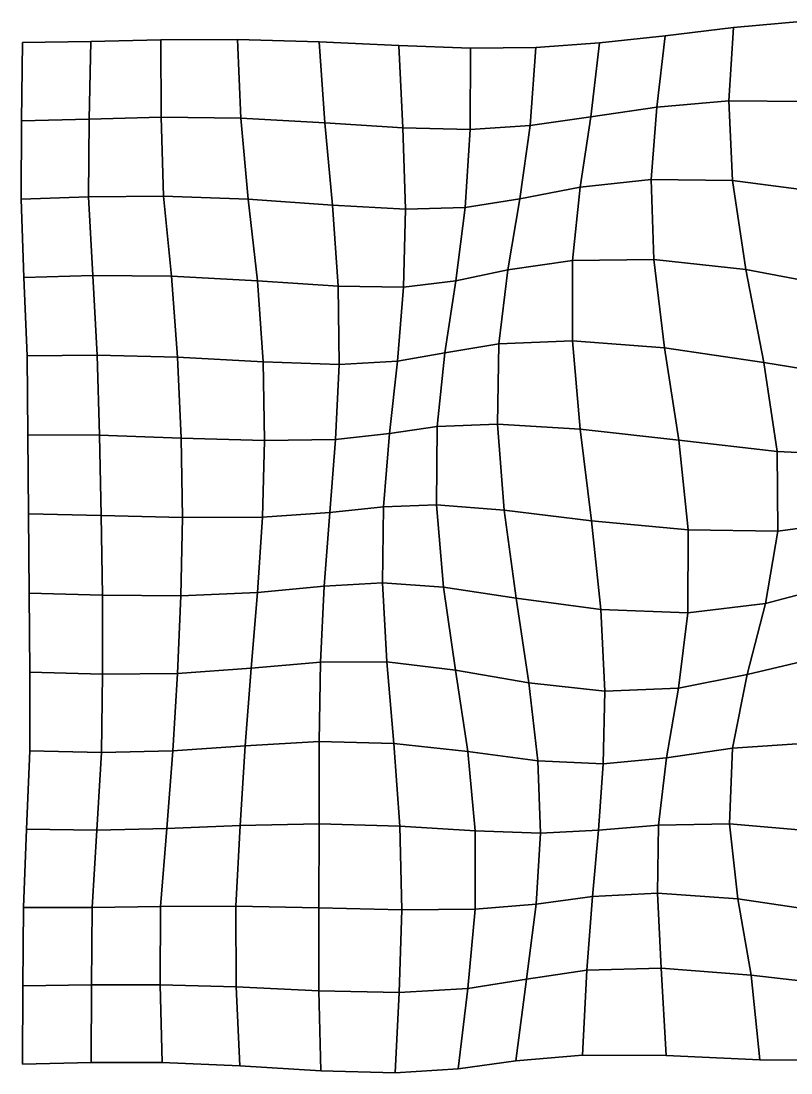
# Model space of a CAD drawing. Extents: x -161 to 224, y -128 to 124.
# Drawn here: x -160.7 to 23.8, y -128 to 123.9 of the extents above; entities that cross this region are included whole.
import ezdxf

# ---------------------------------------------------------------- set-up
doc = ezdxf.new("R2010")
doc.units = 0

msp = doc.modelspace()

# ---------------------------------------------------------------- linework, layer by layer
for points in [[(8.918265, 104.832207, -0.223197), (27.358091, 104.616417, 0.092985), (26.916843, 123.928009, -0.243772), (10.049014, 122.361443, -0.772292)], [(8.918265, 104.832207, -0.223197), (10.049014, 122.361443, -0.772292), (26.916843, 123.928009, -0.243772), (27.358091, 104.616417, 0.092985)], [(-8.388241, 103.335129, -0.9071), (8.918265, 104.832207, -0.223197), (10.049014, 122.361443, -0.772292), (-6.360552, 120.407127, -1.500358)], [(-8.388241, 103.335129, -0.9071), (-6.360552, 120.407127, -1.500358), (10.049014, 122.361443, -0.772292), (8.918265, 104.832207, -0.223197)], [(-160.504776, 100.019051, -1.279493), (-144.315826, 100.440514, -1.2975), (-143.969986, 119.020905, -1.268841), (-160.338882, 118.788551, -1.285031)], [(-160.504776, 100.019051, -1.279493), (-160.338882, 118.788551, -1.285031), (-143.969986, 119.020905, -1.268841), (-144.315826, 100.440514, -1.2975)], [(-144.315826, 100.440514, -1.2975), (-127.122536, 100.886681, -1.381495), (-127.140488, 119.454018, -1.29635), (-143.969986, 119.020905, -1.268841)], [(-144.315826, 100.440514, -1.2975), (-143.969986, 119.020905, -1.268841), (-127.140488, 119.454018, -1.29635), (-127.122536, 100.886681, -1.381495)], [(-127.122536, 100.886681, -1.381495), (-107.970581, 100.638237, -1.418635), (-108.788086, 119.528366, -1.307027), (-127.140488, 119.454018, -1.29635)], [(-127.122536, 100.886681, -1.381495), (-127.140488, 119.454018, -1.29635), (-108.788086, 119.528366, -1.307027), (-107.970581, 100.638237, -1.418635)], [(-107.970581, 100.638237, -1.418635), (-87.871414, 99.571075, -1.422274), (-89.261131, 118.968048, -1.332914), (-108.788086, 119.528366, -1.307027)], [(-107.970581, 100.638237, -1.418635), (-108.788086, 119.528366, -1.307027), (-89.261131, 118.968048, -1.332914), (-87.871414, 99.571075, -1.422274)], [(-87.871414, 99.571075, -1.422274), (-69.161316, 98.357964, -1.51674), (-70.139824, 118.066559, -1.492691), (-89.261131, 118.968048, -1.332914)], [(-87.871414, 99.571075, -1.422274), (-89.261131, 118.968048, -1.332914), (-70.139824, 118.066559, -1.492691), (-69.161316, 98.357964, -1.51674)], [(-38.711979, 98.923088, -1.812305), (-24.199135, 101.004395, -1.544754), (-22.111183, 118.669235, -2.009321), (-37.352501, 117.605591, -2.075926)], [(-38.711979, 98.923088, -1.812305), (-37.352501, 117.605591, -2.075926), (-22.111183, 118.669235, -2.009321), (-24.199135, 101.004395, -1.544754)], [(-24.199135, 101.004395, -1.544754), (-8.388241, 103.335129, -0.9071), (-6.360552, 120.407127, -1.500358), (-22.111183, 118.669235, -2.009321)], [(-24.199135, 101.004395, -1.544754), (-22.111183, 118.669235, -2.009321), (-6.360552, 120.407127, -1.500358), (-8.388241, 103.335129, -0.9071)], [(-69.161316, 98.357964, -1.51674), (-53.105927, 97.961739, -1.716921), (-52.947449, 117.445816, -1.806598), (-70.139824, 118.066559, -1.492691)], [(-69.161316, 98.357964, -1.51674), (-70.139824, 118.066559, -1.492691), (-52.947449, 117.445816, -1.806598), (-53.105927, 97.961739, -1.716921)], [(-53.105927, 97.961739, -1.716921), (-38.711979, 98.923088, -1.812305), (-37.352501, 117.605591, -2.075926), (-52.947449, 117.445816, -1.806598)], [(-53.105927, 97.961739, -1.716921), (-52.947449, 117.445816, -1.806598), (-37.352501, 117.605591, -2.075926), (-38.711979, 98.923088, -1.812305)], [(-26.752907, 84.096077, -1.224447), (-9.697785, 85.951134, -0.736446), (-8.388241, 103.335129, -0.9071), (-24.199135, 101.004395, -1.544754)], [(-26.752907, 84.096077, -1.224447), (-24.199135, 101.004395, -1.544754), (-8.388241, 103.335129, -0.9071), (-9.697785, 85.951134, -0.736446)], [(-9.697785, 85.951134, -0.736446), (9.772697, 85.708145, -0.306701), (8.918265, 104.832207, -0.223197), (-8.388241, 103.335129, -0.9071)], [(-9.697785, 85.951134, -0.736446), (-8.388241, 103.335129, -0.9071), (8.918265, 104.832207, -0.223197), (9.772697, 85.708145, -0.306701)], [(9.772697, 85.708145, -0.306701), (30.506697, 83.012199, -0.240733), (27.358091, 104.616417, 0.092985), (8.918265, 104.832207, -0.223197)], [(9.772697, 85.708145, -0.306701), (8.918265, 104.832207, -0.223197), (27.358091, 104.616417, 0.092985), (30.506697, 83.012199, -0.240733)], [(-144.47934, 81.807098, -1.350484), (-126.505089, 82.016258, -1.495652), (-127.122536, 100.886681, -1.381495), (-144.315826, 100.440514, -1.2975)], [(-144.47934, 81.807098, -1.350484), (-144.315826, 100.440514, -1.2975), (-127.122536, 100.886681, -1.381495), (-126.505089, 82.016258, -1.495652)], [(-126.505089, 82.016258, -1.495652), (-106.25174, 81.267326, -1.522302), (-107.970581, 100.638237, -1.418635), (-127.122536, 100.886681, -1.381495)], [(-126.505089, 82.016258, -1.495652), (-127.122536, 100.886681, -1.381495), (-107.970581, 100.638237, -1.418635), (-106.25174, 81.267326, -1.522302)], [(-41.153412, 81.375977, -1.46423), (-26.752907, 84.096077, -1.224447), (-24.199135, 101.004395, -1.544754), (-38.711979, 98.923088, -1.812305)], [(-41.153412, 81.375977, -1.46423), (-38.711979, 98.923088, -1.812305), (-24.199135, 101.004395, -1.544754), (-26.752907, 84.096077, -1.224447)], [(-160.652786, 81.286469, -1.279879), (-144.47934, 81.807098, -1.350484), (-144.315826, 100.440514, -1.2975), (-160.504776, 100.019051, -1.279493)], [(-160.652786, 81.286469, -1.279879), (-160.504776, 100.019051, -1.279493), (-144.315826, 100.440514, -1.2975), (-144.47934, 81.807098, -1.350484)], [(-106.25174, 81.267326, -1.522302), (-86.029861, 79.841492, -1.422649), (-87.871414, 99.571075, -1.422274), (-107.970581, 100.638237, -1.418635)], [(-106.25174, 81.267326, -1.522302), (-107.970581, 100.638237, -1.418635), (-87.871414, 99.571075, -1.422274), (-86.029861, 79.841492, -1.422649)], [(-86.029861, 79.841492, -1.422649), (-68.565041, 78.837303, -1.367694), (-69.161316, 98.357964, -1.51674), (-87.871414, 99.571075, -1.422274)], [(-86.029861, 79.841492, -1.422649), (-87.871414, 99.571075, -1.422274), (-69.161316, 98.357964, -1.51674), (-68.565041, 78.837303, -1.367694)], [(-68.565041, 78.837303, -1.367694), (-54.253883, 79.30291, -1.436819), (-53.105927, 97.961739, -1.716921), (-69.161316, 98.357964, -1.51674)], [(-68.565041, 78.837303, -1.367694), (-69.161316, 98.357964, -1.51674), (-53.105927, 97.961739, -1.716921), (-54.253883, 79.30291, -1.436819)], [(-54.253883, 79.30291, -1.436819), (-41.153412, 81.375977, -1.46423), (-38.711979, 98.923088, -1.812305), (-53.105927, 97.961739, -1.716921)], [(-54.253883, 79.30291, -1.436819), (-53.105927, 97.961739, -1.716921), (-38.711979, 98.923088, -1.812305), (-41.153412, 81.375977, -1.46423)], [(-28.569424, 66.593704, -1.273537), (-9.099866, 66.818016, -1.15538), (-9.697785, 85.951134, -0.736446), (-26.752907, 84.096077, -1.224447)], [(-28.569424, 66.593704, -1.273537), (-26.752907, 84.096077, -1.224447), (-9.697785, 85.951134, -0.736446), (-9.099866, 66.818016, -1.15538)], [(-9.099866, 66.818016, -1.15538), (12.98984, 64.425919, -1.005555), (9.772697, 85.708145, -0.306701), (-9.697785, 85.951134, -0.736446)], [(-9.099866, 66.818016, -1.15538), (-9.697785, 85.951134, -0.736446), (9.772697, 85.708145, -0.306701), (12.98984, 64.425919, -1.005555)], [(12.98984, 64.425919, -1.005555), (35.320942, 60.173679, -0.976939), (30.506697, 83.012199, -0.240733), (9.772697, 85.708145, -0.306701)], [(12.98984, 64.425919, -1.005555), (9.772697, 85.708145, -0.306701), (30.506697, 83.012199, -0.240733), (35.320942, 60.173679, -0.976939)], [(-44.043999, 64.352318, -1.206612), (-28.569424, 66.593704, -1.273537), (-26.752907, 84.096077, -1.224447), (-41.153412, 81.375977, -1.46423)], [(-44.043999, 64.352318, -1.206612), (-41.153412, 81.375977, -1.46423), (-26.752907, 84.096077, -1.224447), (-28.569424, 66.593704, -1.273537)], [(-160.018555, 62.534557, -1.286118), (-143.463364, 62.975674, -1.424302), (-144.47934, 81.807098, -1.350484), (-160.652786, 81.286469, -1.279879)], [(-160.018555, 62.534557, -1.286118), (-160.652786, 81.286469, -1.279879), (-144.47934, 81.807098, -1.350484), (-143.463364, 62.975674, -1.424302)], [(-143.463364, 62.975674, -1.424302), (-124.60582, 62.787674, -1.627212), (-126.505089, 82.016258, -1.495652), (-144.47934, 81.807098, -1.350484)], [(-143.463364, 62.975674, -1.424302), (-144.47934, 81.807098, -1.350484), (-126.505089, 82.016258, -1.495652), (-124.60582, 62.787674, -1.627212)], [(-124.60582, 62.787674, -1.627212), (-104.017281, 61.675091, -1.595963), (-106.25174, 81.267326, -1.522302), (-126.505089, 82.016258, -1.495652)], [(-124.60582, 62.787674, -1.627212), (-126.505089, 82.016258, -1.495652), (-106.25174, 81.267326, -1.522302), (-104.017281, 61.675091, -1.595963)], [(-104.017281, 61.675091, -1.595963), (-84.671333, 60.384422, -1.312634), (-86.029861, 79.841492, -1.422649), (-106.25174, 81.267326, -1.522302)], [(-104.017281, 61.675091, -1.595963), (-106.25174, 81.267326, -1.522302), (-86.029861, 79.841492, -1.422649), (-84.671333, 60.384422, -1.312634)], [(-56.485687, 61.681206, -1.049456), (-44.043999, 64.352318, -1.206612), (-41.153412, 81.375977, -1.46423), (-54.253883, 79.30291, -1.436819)], [(-56.485687, 61.681206, -1.049456), (-54.253883, 79.30291, -1.436819), (-41.153412, 81.375977, -1.46423), (-44.043999, 64.352318, -1.206612)], [(-84.671333, 60.384422, -1.312634), (-69.001205, 60.162693, -1.055998), (-68.565041, 78.837303, -1.367694), (-86.029861, 79.841492, -1.422649)], [(-84.671333, 60.384422, -1.312634), (-86.029861, 79.841492, -1.422649), (-68.565041, 78.837303, -1.367694), (-69.001205, 60.162693, -1.055998)], [(-69.001205, 60.162693, -1.055998), (-56.485687, 61.681206, -1.049456), (-54.253883, 79.30291, -1.436819), (-68.565041, 78.837303, -1.367694)], [(-69.001205, 60.162693, -1.055998), (-68.565041, 78.837303, -1.367694), (-54.253883, 79.30291, -1.436819), (-56.485687, 61.681206, -1.049456)], [(-46.1712, 46.642426, -1.116711), (-28.591526, 47.316345, -1.73083), (-28.569424, 66.593704, -1.273537), (-44.043999, 64.352318, -1.206612)], [(-46.1712, 46.642426, -1.116711), (-44.043999, 64.352318, -1.206612), (-28.569424, 66.593704, -1.273537), (-28.591526, 47.316345, -1.73083)], [(-28.591526, 47.316345, -1.73083), (-6.47822, 45.638371, -2.102541), (-9.099866, 66.818016, -1.15538), (-28.569424, 66.593704, -1.273537)], [(-28.591526, 47.316345, -1.73083), (-28.569424, 66.593704, -1.273537), (-9.099866, 66.818016, -1.15538), (-6.47822, 45.638371, -2.102541)], [(-6.47822, 45.638371, -2.102541), (17.30452, 42.140045, -2.113544), (12.98984, 64.425919, -1.005555), (-9.099866, 66.818016, -1.15538)], [(-6.47822, 45.638371, -2.102541), (-9.099866, 66.818016, -1.15538), (12.98984, 64.425919, -1.005555), (17.30452, 42.140045, -2.113544)], [(-59.106274, 44.47831, -0.62413), (-46.1712, 46.642426, -1.116711), (-44.043999, 64.352318, -1.206612), (-56.485687, 61.681206, -1.049456)], [(-59.106274, 44.47831, -0.62413), (-56.485687, 61.681206, -1.049456), (-44.043999, 64.352318, -1.206612), (-46.1712, 46.642426, -1.116711)], [(17.30452, 42.140045, -2.113544), (39.374012, 38.509247, -1.782297), (35.320942, 60.173679, -0.976939), (12.98984, 64.425919, -1.005555)], [(17.30452, 42.140045, -2.113544), (12.98984, 64.425919, -1.005555), (35.320942, 60.173679, -0.976939), (39.374012, 38.509247, -1.782297)], [(-159.191925, 43.717468, -1.295875), (-142.424484, 43.916122, -1.511219), (-143.463364, 62.975674, -1.424302), (-160.018555, 62.534557, -1.286118)], [(-159.191925, 43.717468, -1.295875), (-160.018555, 62.534557, -1.286118), (-143.463364, 62.975674, -1.424302), (-142.424484, 43.916122, -1.511219)], [(-142.424484, 43.916122, -1.511219), (-123.154465, 43.374527, -1.766832), (-124.60582, 62.787674, -1.627212), (-143.463364, 62.975674, -1.424302)], [(-142.424484, 43.916122, -1.511219), (-143.463364, 62.975674, -1.424302), (-124.60582, 62.787674, -1.627212), (-123.154465, 43.374527, -1.766832)], [(-123.154465, 43.374527, -1.766832), (-102.683052, 42.294338, -1.637828), (-104.017281, 61.675091, -1.595963), (-124.60582, 62.787674, -1.627212)], [(-123.154465, 43.374527, -1.766832), (-124.60582, 62.787674, -1.627212), (-104.017281, 61.675091, -1.595963), (-102.683052, 42.294338, -1.637828)], [(-102.683052, 42.294338, -1.637828), (-84.47081, 41.668026, -1.108077), (-84.671333, 60.384422, -1.312634), (-104.017281, 61.675091, -1.595963)], [(-102.683052, 42.294338, -1.637828), (-104.017281, 61.675091, -1.595963), (-84.671333, 60.384422, -1.312634), (-84.47081, 41.668026, -1.108077)], [(-70.511543, 42.417233, -0.623581), (-59.106274, 44.47831, -0.62413), (-56.485687, 61.681206, -1.049456), (-69.001205, 60.162693, -1.055998)], [(-70.511543, 42.417233, -0.623581), (-69.001205, 60.162693, -1.055998), (-56.485687, 61.681206, -1.049456), (-59.106274, 44.47831, -0.62413)], [(-84.47081, 41.668026, -1.108077), (-70.511543, 42.417233, -0.623581), (-69.001205, 60.162693, -1.055998), (-84.671333, 60.384422, -1.312634)], [(-84.47081, 41.668026, -1.108077), (-84.671333, 60.384422, -1.312634), (-69.001205, 60.162693, -1.055998), (-70.511543, 42.417233, -0.623581)], [(-60.970627, 26.771282, -0.173419), (-46.533833, 27.398821, -1.13227), (-46.1712, 46.642426, -1.116711), (-59.106274, 44.47831, -0.62413)], [(-60.970627, 26.771282, -0.173419), (-59.106274, 44.47831, -0.62413), (-46.1712, 46.642426, -1.116711), (-46.533833, 27.398821, -1.13227)], [(-46.533833, 27.398821, -1.13227), (-26.748917, 26.185936, -2.454248), (-28.591526, 47.316345, -1.73083), (-46.1712, 46.642426, -1.116711)], [(-46.533833, 27.398821, -1.13227), (-46.1712, 46.642426, -1.116711), (-28.591526, 47.316345, -1.73083), (-26.748917, 26.185936, -2.454248)], [(-26.748917, 26.185936, -2.454248), (-3.098056, 23.513514, -3.3931), (-6.47822, 45.638371, -2.102541), (-28.591526, 47.316345, -1.73083)], [(-26.748917, 26.185936, -2.454248), (-28.591526, 47.316345, -1.73083), (-6.47822, 45.638371, -2.102541), (-3.098056, 23.513514, -3.3931)], [(-3.098056, 23.513514, -3.3931), (20.460297, 20.847322, -3.479917), (17.30452, 42.140045, -2.113544), (-6.47822, 45.638371, -2.102541)], [(-3.098056, 23.513514, -3.3931), (-6.47822, 45.638371, -2.102541), (17.30452, 42.140045, -2.113544), (20.460297, 20.847322, -3.479917)], [(-159.042404, 24.822865, -1.305672), (-141.893326, 24.713717, -1.601003), (-142.424484, 43.916122, -1.511219), (-159.191925, 43.717468, -1.295875)], [(-159.042404, 24.822865, -1.305672), (-159.191925, 43.717468, -1.295875), (-142.424484, 43.916122, -1.511219), (-141.893326, 24.713717, -1.601003)], [(-141.893326, 24.713717, -1.601003), (-122.318115, 24.0418, -1.911492), (-123.154465, 43.374527, -1.766832), (-142.424484, 43.916122, -1.511219)], [(-141.893326, 24.713717, -1.601003), (-142.424484, 43.916122, -1.511219), (-123.154465, 43.374527, -1.766832), (-122.318115, 24.0418, -1.911492)], [(-122.318115, 24.0418, -1.911492), (-102.307961, 23.434298, -1.670461), (-102.683052, 42.294338, -1.637828), (-123.154465, 43.374527, -1.766832)], [(-122.318115, 24.0418, -1.911492), (-123.154465, 43.374527, -1.766832), (-102.683052, 42.294338, -1.637828), (-102.307961, 23.434298, -1.670461)], [(-72.42614, 25.113922, -0.122987), (-60.970627, 26.771282, -0.173419), (-59.106274, 44.47831, -0.62413), (-70.511543, 42.417233, -0.623581)], [(-72.42614, 25.113922, -0.122987), (-70.511543, 42.417233, -0.623581), (-59.106274, 44.47831, -0.62413), (-60.970627, 26.771282, -0.173419)], [(-102.307961, 23.434298, -1.670461), (-85.298477, 23.730011, -0.859096), (-84.47081, 41.668026, -1.108077), (-102.683052, 42.294338, -1.637828)], [(-102.307961, 23.434298, -1.670461), (-102.683052, 42.294338, -1.637828), (-84.47081, 41.668026, -1.108077), (-85.298477, 23.730011, -0.859096)], [(-85.298477, 23.730011, -0.859096), (-72.42614, 25.113922, -0.122987), (-70.511543, 42.417233, -0.623581), (-84.47081, 41.668026, -1.108077)], [(-85.298477, 23.730011, -0.859096), (-84.47081, 41.668026, -1.108077), (-70.511543, 42.417233, -0.623581), (-72.42614, 25.113922, -0.122987)], [(20.460297, 20.847322, -3.479917), (40.449436, 19.888157, -2.62847), (39.374012, 38.509247, -1.782297), (17.30452, 42.140045, -2.113544)], [(20.460297, 20.847322, -3.479917), (17.30452, 42.140045, -2.113544), (39.374012, 38.509247, -1.782297), (40.449436, 19.888157, -2.62847)], [(-73.818352, 7.580789, 0.384481), (-61.157875, 8.011714, 0.346825), (-60.970627, 26.771282, -0.173419), (-72.42614, 25.113922, -0.122987)], [(-73.818352, 7.580789, 0.384481), (-72.42614, 25.113922, -0.122987), (-60.970627, 26.771282, -0.173419), (-61.157875, 8.011714, 0.346825)], [(-61.157875, 8.011714, 0.346825), (-44.940506, 6.741307, -1.057456), (-46.533833, 27.398821, -1.13227), (-60.970627, 26.771282, -0.173419)], [(-61.157875, 8.011714, 0.346825), (-60.970627, 26.771282, -0.173419), (-46.533833, 27.398821, -1.13227), (-44.940506, 6.741307, -1.057456)], [(-44.940506, 6.741307, -1.057456), (-24.022665, 4.239034, -3.147498), (-26.748917, 26.185936, -2.454248), (-46.533833, 27.398821, -1.13227)], [(-44.940506, 6.741307, -1.057456), (-46.533833, 27.398821, -1.13227), (-26.748917, 26.185936, -2.454248), (-24.022665, 4.239034, -3.147498)], [(-24.022665, 4.239034, -3.147498), (-0.843347, 2.030183, -4.780724), (-3.098056, 23.513514, -3.3931), (-26.748917, 26.185936, -2.454248)], [(-24.022665, 4.239034, -3.147498), (-26.748917, 26.185936, -2.454248), (-3.098056, 23.513514, -3.3931), (-0.843347, 2.030183, -4.780724)], [(-158.894073, 5.874629, -1.310033), (-141.4254, 5.508133, -1.679056), (-141.893326, 24.713717, -1.601003), (-159.042404, 24.822865, -1.305672)], [(-158.894073, 5.874629, -1.310033), (-159.042404, 24.822865, -1.305672), (-141.893326, 24.713717, -1.601003), (-141.4254, 5.508133, -1.679056)], [(-141.4254, 5.508133, -1.679056), (-122.014252, 4.982002, -2.061018), (-122.318115, 24.0418, -1.911492), (-141.893326, 24.713717, -1.601003)], [(-141.4254, 5.508133, -1.679056), (-141.893326, 24.713717, -1.601003), (-122.318115, 24.0418, -1.911492), (-122.014252, 4.982002, -2.061018)], [(-122.014252, 4.982002, -2.061018), (-102.831017, 5.107472, -1.73695), (-102.307961, 23.434298, -1.670461), (-122.318115, 24.0418, -1.911492)], [(-122.014252, 4.982002, -2.061018), (-122.318115, 24.0418, -1.911492), (-102.307961, 23.434298, -1.670461), (-102.831017, 5.107472, -1.73695)], [(-102.831017, 5.107472, -1.73695), (-86.688881, 6.201231, -0.647224), (-85.298477, 23.730011, -0.859096), (-102.307961, 23.434298, -1.670461)], [(-102.831017, 5.107472, -1.73695), (-102.307961, 23.434298, -1.670461), (-85.298477, 23.730011, -0.859096), (-86.688881, 6.201231, -0.647224)], [(-86.688881, 6.201231, -0.647224), (-73.818352, 7.580789, 0.384481), (-72.42614, 25.113922, -0.122987), (-85.298477, 23.730011, -0.859096)], [(-86.688881, 6.201231, -0.647224), (-85.298477, 23.730011, -0.859096), (-72.42614, 25.113922, -0.122987), (-73.818352, 7.580789, 0.384481)], [(-0.843347, 2.030183, -4.780724), (20.641317, 1.738563, -5.092856), (20.460297, 20.847322, -3.479917), (-3.098056, 23.513514, -3.3931)], [(-0.843347, 2.030183, -4.780724), (-3.098056, 23.513514, -3.3931), (20.460297, 20.847322, -3.479917), (20.641317, 1.738563, -5.092856)], [(20.641317, 1.738563, -5.092856), (37.973412, 4.01896, -3.868504), (40.449436, 19.888157, -2.62847), (20.460297, 20.847322, -3.479917)], [(20.641317, 1.738563, -5.092856), (20.460297, 20.847322, -3.479917), (40.449436, 19.888157, -2.62847), (37.973412, 4.01896, -3.868504)], [(-88.054642, -11.45475, -0.580455), (-74.028969, -10.62967, 0.808098), (-73.818352, 7.580789, 0.384481), (-86.688881, 6.201231, -0.647224)], [(-88.054642, -11.45475, -0.580455), (-86.688881, 6.201231, -0.647224), (-73.818352, 7.580789, 0.384481), (-74.028969, -10.62967, 0.808098)], [(-74.028969, -10.62967, 0.808098), (-59.487198, -11.650408, 0.982115), (-61.157875, 8.011714, 0.346825), (-73.818352, 7.580789, 0.384481)], [(-74.028969, -10.62967, 0.808098), (-73.818352, 7.580789, 0.384481), (-61.157875, 8.011714, 0.346825), (-59.487198, -11.650408, 0.982115)], [(-59.487198, -11.650408, 0.982115), (-42.064716, -14.34184, -0.633381), (-44.940506, 6.741307, -1.057456), (-61.157875, 8.011714, 0.346825)], [(-59.487198, -11.650408, 0.982115), (-61.157875, 8.011714, 0.346825), (-44.940506, 6.741307, -1.057456), (-42.064716, -14.34184, -0.633381)], [(-158.705215, -13.082844, -1.302335), (-141.144241, -13.581106, -1.726235), (-141.4254, 5.508133, -1.679056), (-158.894073, 5.874629, -1.310033)], [(-158.705215, -13.082844, -1.302335), (-158.894073, 5.874629, -1.310033), (-141.4254, 5.508133, -1.679056), (-141.144241, -13.581106, -1.726235)], [(-141.144241, -13.581106, -1.726235), (-122.341713, -13.776215, -2.211832), (-122.014252, 4.982002, -2.061018), (-141.4254, 5.508133, -1.679056)], [(-141.144241, -13.581106, -1.726235), (-141.4254, 5.508133, -1.679056), (-122.014252, 4.982002, -2.061018), (-122.341713, -13.776215, -2.211832)], [(-122.341713, -13.776215, -2.211832), (-104.045761, -12.950476, -1.889245), (-102.831017, 5.107472, -1.73695), (-122.014252, 4.982002, -2.061018)], [(-122.341713, -13.776215, -2.211832), (-122.014252, 4.982002, -2.061018), (-102.831017, 5.107472, -1.73695), (-104.045761, -12.950476, -1.889245)], [(-104.045761, -12.950476, -1.889245), (-88.054642, -11.45475, -0.580455), (-86.688881, 6.201231, -0.647224), (-102.831017, 5.107472, -1.73695)], [(-104.045761, -12.950476, -1.889245), (-102.831017, 5.107472, -1.73695), (-86.688881, 6.201231, -0.647224), (-88.054642, -11.45475, -0.580455)], [(-42.064716, -14.34184, -0.633381), (-21.755154, -17.059418, -3.389806), (-24.022665, 4.239034, -3.147498), (-44.940506, 6.741307, -1.057456)], [(-42.064716, -14.34184, -0.633381), (-44.940506, 6.741307, -1.057456), (-24.022665, 4.239034, -3.147498), (-21.755154, -17.059418, -3.389806)], [(-21.755154, -17.059418, -3.389806), (-0.944592, -17.7906, -5.876205), (-0.843347, 2.030183, -4.780724), (-24.022665, 4.239034, -3.147498)], [(-21.755154, -17.059418, -3.389806), (-24.022665, 4.239034, -3.147498), (-0.843347, 2.030183, -4.780724), (-0.944592, -17.7906, -5.876205)], [(17.691515, -15.611857, -6.846465), (33.377899, -11.399661, -5.85981), (37.973412, 4.01896, -3.868504), (20.641317, 1.738563, -5.092856)], [(17.691515, -15.611857, -6.846465), (20.641317, 1.738563, -5.092856), (37.973412, 4.01896, -3.868504), (33.377899, -11.399661, -5.85981)], [(-0.944592, -17.7906, -5.876205), (17.691515, -15.611857, -6.846465), (20.641317, 1.738563, -5.092856), (-0.843347, 2.030183, -4.780724)], [(-0.944592, -17.7906, -5.876205), (-0.843347, 2.030183, -4.780724), (20.641317, 1.738563, -5.092856), (17.691515, -15.611857, -6.846465)], [(-105.556511, -31.119362, -2.162367), (-88.949326, -29.68224, -0.773688), (-88.054642, -11.45475, -0.580455), (-104.045761, -12.950476, -1.889245)], [(-105.556511, -31.119362, -2.162367), (-104.045761, -12.950476, -1.889245), (-88.054642, -11.45475, -0.580455), (-88.949326, -29.68224, -0.773688)], [(-88.949326, -29.68224, -0.773688), (-73.00901, -29.584614, 1.003341), (-74.028969, -10.62967, 0.808098), (-88.054642, -11.45475, -0.580455)], [(-88.949326, -29.68224, -0.773688), (-88.054642, -11.45475, -0.580455), (-74.028969, -10.62967, 0.808098), (-73.00901, -29.584614, 1.003341)], [(-73.00901, -29.584614, 1.003341), (-56.598461, -31.56012, 1.684374), (-59.487198, -11.650408, 0.982115), (-74.028969, -10.62967, 0.808098)], [(-73.00901, -29.584614, 1.003341), (-74.028969, -10.62967, 0.808098), (-59.487198, -11.650408, 0.982115), (-56.598461, -31.56012, 1.684374)], [(-56.598461, -31.56012, 1.684374), (-39.018867, -34.608753, 0.31704), (-42.064716, -14.34184, -0.633381), (-59.487198, -11.650408, 0.982115)], [(-56.598461, -31.56012, 1.684374), (-59.487198, -11.650408, 0.982115), (-42.064716, -14.34184, -0.633381), (-39.018867, -34.608753, 0.31704)], [(13.248227, -32.611897, -8.236677), (29.19923, -28.869411, -8.360374), (33.377899, -11.399661, -5.85981), (17.691515, -15.611857, -6.846465)], [(13.248227, -32.611897, -8.236677), (17.691515, -15.611857, -6.846465), (33.377899, -11.399661, -5.85981), (29.19923, -28.869411, -8.360374)], [(-158.533142, -32.005802, -1.276844), (-141.126007, -32.497097, -1.71921), (-141.144241, -13.581106, -1.726235), (-158.705215, -13.082844, -1.302335)], [(-158.533142, -32.005802, -1.276844), (-158.705215, -13.082844, -1.302335), (-141.144241, -13.581106, -1.726235), (-141.126007, -32.497097, -1.71921)], [(-141.126007, -32.497097, -1.71921), (-123.185822, -32.347809, -2.345166), (-122.341713, -13.776215, -2.211832), (-141.144241, -13.581106, -1.726235)], [(-141.126007, -32.497097, -1.71921), (-141.144241, -13.581106, -1.726235), (-122.341713, -13.776215, -2.211832), (-123.185822, -32.347809, -2.345166)], [(-123.185822, -32.347809, -2.345166), (-105.556511, -31.119362, -2.162367), (-104.045761, -12.950476, -1.889245), (-122.341713, -13.776215, -2.211832)], [(-123.185822, -32.347809, -2.345166), (-122.341713, -13.776215, -2.211832), (-104.045761, -12.950476, -1.889245), (-105.556511, -31.119362, -2.162367)], [(-39.018867, -34.608753, 0.31704), (-20.802425, -36.584526, -2.747777), (-21.755154, -17.059418, -3.389806), (-42.064716, -14.34184, -0.633381)], [(-39.018867, -34.608753, 0.31704), (-42.064716, -14.34184, -0.633381), (-21.755154, -17.059418, -3.389806), (-20.802425, -36.584526, -2.747777)], [(-20.802425, -36.584526, -2.747777), (-3.176922, -35.849266, -6.10476), (-0.944592, -17.7906, -5.876205), (-21.755154, -17.059418, -3.389806)], [(-20.802425, -36.584526, -2.747777), (-21.755154, -17.059418, -3.389806), (-0.944592, -17.7906, -5.876205), (-3.176922, -35.849266, -6.10476)], [(-3.176922, -35.849266, -6.10476), (13.248227, -32.611897, -8.236677), (17.691515, -15.611857, -6.846465), (-0.944592, -17.7906, -5.876205)], [(-3.176922, -35.849266, -6.10476), (-0.944592, -17.7906, -5.876205), (17.691515, -15.611857, -6.846465), (13.248227, -32.611897, -8.236677)], [(-106.958557, -49.698196, -2.538565), (-89.258911, -48.684456, -1.302833), (-88.949326, -29.68224, -0.773688), (-105.556511, -31.119362, -2.162367)], [(-106.958557, -49.698196, -2.538565), (-105.556511, -31.119362, -2.162367), (-88.949326, -29.68224, -0.773688), (-89.258911, -48.684456, -1.302833)], [(-89.258911, -48.684456, -1.302833), (-71.330605, -49.097916, 0.780537), (-73.00901, -29.584614, 1.003341), (-88.949326, -29.68224, -0.773688)], [(-89.258911, -48.684456, -1.302833), (-88.949326, -29.68224, -0.773688), (-73.00901, -29.584614, 1.003341), (-71.330605, -49.097916, 0.780537)], [(-71.330605, -49.097916, 0.780537), (-53.652275, -51.077187, 2.228183), (-56.598461, -31.56012, 1.684374), (-73.00901, -29.584614, 1.003341)], [(-71.330605, -49.097916, 0.780537), (-73.00901, -29.584614, 1.003341), (-56.598461, -31.56012, 1.684374), (-53.652275, -51.077187, 2.228183)], [(9.768808, -50.24379, -8.336405), (27.622238, -49.028004, -10.210989), (29.19923, -28.869411, -8.360374), (13.248227, -32.611897, -8.236677)], [(9.768808, -50.24379, -8.336405), (13.248227, -32.611897, -8.236677), (29.19923, -28.869411, -8.360374), (27.622238, -49.028004, -10.210989)], [(-158.532913, -50.866879, -1.231558), (-141.3974, -51.244331, -1.634071), (-141.126007, -32.497097, -1.71921), (-158.533142, -32.005802, -1.276844)], [(-158.532913, -50.866879, -1.231558), (-158.533142, -32.005802, -1.276844), (-141.126007, -32.497097, -1.71921), (-141.3974, -51.244331, -1.634071)], [(-141.3974, -51.244331, -1.634071), (-124.291107, -50.893749, -2.416399), (-123.185822, -32.347809, -2.345166), (-141.126007, -32.497097, -1.71921)], [(-141.3974, -51.244331, -1.634071), (-141.126007, -32.497097, -1.71921), (-123.185822, -32.347809, -2.345166), (-124.291107, -50.893749, -2.416399)], [(-124.291107, -50.893749, -2.416399), (-106.958557, -49.698196, -2.538565), (-105.556511, -31.119362, -2.162367), (-123.185822, -32.347809, -2.345166)], [(-124.291107, -50.893749, -2.416399), (-123.185822, -32.347809, -2.345166), (-105.556511, -31.119362, -2.162367), (-106.958557, -49.698196, -2.538565)], [(-53.652275, -51.077187, 2.228183), (-36.844002, -53.293301, 1.695365), (-39.018867, -34.608753, 0.31704), (-56.598461, -31.56012, 1.684374)], [(-53.652275, -51.077187, 2.228183), (-56.598461, -31.56012, 1.684374), (-39.018867, -34.608753, 0.31704), (-36.844002, -53.293301, 1.695365)], [(-6.072852, -52.596737, -4.886644), (9.768808, -50.24379, -8.336405), (13.248227, -32.611897, -8.236677), (-3.176922, -35.849266, -6.10476)], [(-6.072852, -52.596737, -4.886644), (-3.176922, -35.849266, -6.10476), (13.248227, -32.611897, -8.236677), (9.768808, -50.24379, -8.336405)], [(-36.844002, -53.293301, 1.695365), (-21.171452, -54.002602, -1.02368), (-20.802425, -36.584526, -2.747777), (-39.018867, -34.608753, 0.31704)], [(-36.844002, -53.293301, 1.695365), (-39.018867, -34.608753, 0.31704), (-20.802425, -36.584526, -2.747777), (-21.171452, -54.002602, -1.02368)], [(-21.171452, -54.002602, -1.02368), (-6.072852, -52.596737, -4.886644), (-3.176922, -35.849266, -6.10476), (-20.802425, -36.584526, -2.747777)], [(-21.171452, -54.002602, -1.02368), (-20.802425, -36.584526, -2.747777), (-3.176922, -35.849266, -6.10476), (-6.072852, -52.596737, -4.886644)], [(-125.744949, -69.515266, -2.35667), (-108.150909, -68.762146, -2.917278), (-106.958557, -49.698196, -2.538565), (-124.291107, -50.893749, -2.416399)], [(-125.744949, -69.515266, -2.35667), (-124.291107, -50.893749, -2.416399), (-106.958557, -49.698196, -2.538565), (-108.150909, -68.762146, -2.917278)], [(-108.150909, -68.762146, -2.917278), (-89.233986, -68.387436, -2.13428), (-89.258911, -48.684456, -1.302833), (-106.958557, -49.698196, -2.538565)], [(-108.150909, -68.762146, -2.917278), (-106.958557, -49.698196, -2.538565), (-89.258911, -48.684456, -1.302833), (-89.233986, -68.387436, -2.13428)], [(-89.233986, -68.387436, -2.13428), (-69.883583, -68.946686, -0.014731), (-71.330605, -49.097916, 0.780537), (-89.258911, -48.684456, -1.302833)], [(-89.233986, -68.387436, -2.13428), (-89.258911, -48.684456, -1.302833), (-71.330605, -49.097916, 0.780537), (-69.883583, -68.946686, -0.014731)], [(-69.883583, -68.946686, -0.014731), (-51.835804, -70.039108, 2.229827), (-53.652275, -51.077187, 2.228183), (-71.330605, -49.097916, 0.780537)], [(-69.883583, -68.946686, -0.014731), (-71.330605, -49.097916, 0.780537), (-53.652275, -51.077187, 2.228183), (-51.835804, -70.039108, 2.229827)], [(-7.990359, -68.66011, -2.105659), (9.036086, -68.330513, -6.337285), (9.768808, -50.24379, -8.336405), (-6.072852, -52.596737, -4.886644)], [(-7.990359, -68.66011, -2.105659), (-6.072852, -52.596737, -4.886644), (9.768808, -50.24379, -8.336405), (9.036086, -68.330513, -6.337285)], [(9.036086, -68.330513, -6.337285), (29.320271, -70.102539, -9.859035), (27.622238, -49.028004, -10.210989), (9.768808, -50.24379, -8.336405)], [(9.036086, -68.330513, -6.337285), (9.768808, -50.24379, -8.336405), (27.622238, -49.028004, -10.210989), (29.320271, -70.102539, -9.859035)], [(-159.376663, -69.661873, -1.171266), (-142.474823, -69.862556, -1.455851), (-141.3974, -51.244331, -1.634071), (-158.532913, -50.866879, -1.231558)], [(-159.376663, -69.661873, -1.171266), (-158.532913, -50.866879, -1.231558), (-141.3974, -51.244331, -1.634071), (-142.474823, -69.862556, -1.455851)], [(-142.474823, -69.862556, -1.455851), (-125.744949, -69.515266, -2.35667), (-124.291107, -50.893749, -2.416399), (-141.3974, -51.244331, -1.634071)], [(-142.474823, -69.862556, -1.455851), (-141.3974, -51.244331, -1.634071), (-124.291107, -50.893749, -2.416399), (-125.744949, -69.515266, -2.35667)], [(-51.835804, -70.039108, 2.229827), (-36.203289, -70.584671, 3.004677), (-36.844002, -53.293301, 1.695365), (-53.652275, -51.077187, 2.228183)], [(-51.835804, -70.039108, 2.229827), (-53.652275, -51.077187, 2.228183), (-36.844002, -53.293301, 1.695365), (-36.203289, -70.584671, 3.004677)], [(-22.325245, -69.924225, 1.436032), (-7.990359, -68.66011, -2.105659), (-6.072852, -52.596737, -4.886644), (-21.171452, -54.002602, -1.02368)], [(-22.325245, -69.924225, 1.436032), (-21.171452, -54.002602, -1.02368), (-6.072852, -52.596737, -4.886644), (-7.990359, -68.66011, -2.105659)], [(-36.203289, -70.584671, 3.004677), (-22.325245, -69.924225, 1.436032), (-21.171452, -54.002602, -1.02368), (-36.844002, -53.293301, 1.695365)], [(-36.203289, -70.584671, 3.004677), (-36.844002, -53.293301, 1.695365), (-21.171452, -54.002602, -1.02368), (-22.325245, -69.924225, 1.436032)], [(-160.101257, -88.409813, -1.110145), (-143.607513, -88.405228, -1.194013), (-142.474823, -69.862556, -1.455851), (-159.376663, -69.661873, -1.171266)], [(-160.101257, -88.409813, -1.110145), (-159.376663, -69.661873, -1.171266), (-142.474823, -69.862556, -1.455851), (-143.607513, -88.405228, -1.194013)], [(-143.607513, -88.405228, -1.194013), (-127.220688, -88.205788, -2.097617), (-125.744949, -69.515266, -2.35667), (-142.474823, -69.862556, -1.455851)], [(-143.607513, -88.405228, -1.194013), (-142.474823, -69.862556, -1.455851), (-125.744949, -69.515266, -2.35667), (-127.220688, -88.205788, -2.097617)], [(-127.220688, -88.205788, -2.097617), (-109.216141, -88.123886, -3.118778), (-108.150909, -68.762146, -2.917278), (-125.744949, -69.515266, -2.35667)], [(-127.220688, -88.205788, -2.097617), (-125.744949, -69.515266, -2.35667), (-108.150909, -68.762146, -2.917278), (-109.216141, -88.123886, -3.118778)], [(-109.216141, -88.123886, -3.118778), (-89.318642, -88.457512, -3.063747), (-89.233986, -68.387436, -2.13428), (-108.150909, -68.762146, -2.917278)], [(-109.216141, -88.123886, -3.118778), (-108.150909, -68.762146, -2.917278), (-89.233986, -68.387436, -2.13428), (-89.318642, -88.457512, -3.063747)], [(-89.318642, -88.457512, -3.063747), (-69.424583, -88.942787, -1.354753), (-69.883583, -68.946686, -0.014731), (-89.233986, -68.387436, -2.13428)], [(-89.318642, -88.457512, -3.063747), (-89.233986, -68.387436, -2.13428), (-69.883583, -68.946686, -0.014731), (-69.424583, -88.942787, -1.354753)], [(-69.424583, -88.942787, -1.354753), (-51.862598, -88.813301, 1.339999), (-51.835804, -70.039108, 2.229827), (-69.883583, -68.946686, -0.014731)], [(-69.424583, -88.942787, -1.354753), (-69.883583, -68.946686, -0.014731), (-51.835804, -70.039108, 2.229827), (-51.862598, -88.813301, 1.339999)], [(-51.862598, -88.813301, 1.339999), (-37.262897, -87.583107, 3.47606), (-36.203289, -70.584671, 3.004677), (-51.835804, -70.039108, 2.229827)], [(-51.862598, -88.813301, 1.339999), (-51.835804, -70.039108, 2.229827), (-36.203289, -70.584671, 3.004677), (-37.262897, -87.583107, 3.47606)], [(-37.262897, -87.583107, 3.47606), (-23.741898, -85.813675, 3.646888), (-22.325245, -69.924225, 1.436032), (-36.203289, -70.584671, 3.004677)], [(-37.262897, -87.583107, 3.47606), (-36.203289, -70.584671, 3.004677), (-22.325245, -69.924225, 1.436032), (-23.741898, -85.813675, 3.646888)], [(-23.741898, -85.813675, 3.646888), (-8.223674, -84.975342, 1.437924), (-7.990359, -68.66011, -2.105659), (-22.325245, -69.924225, 1.436032)], [(-23.741898, -85.813675, 3.646888), (-22.325245, -69.924225, 1.436032), (-7.990359, -68.66011, -2.105659), (-8.223674, -84.975342, 1.437924)], [(-8.223674, -84.975342, 1.437924), (11.075456, -86.313225, -2.428737), (9.036086, -68.330513, -6.337285), (-7.990359, -68.66011, -2.105659)], [(-8.223674, -84.975342, 1.437924), (-7.990359, -68.66011, -2.105659), (9.036086, -68.330513, -6.337285), (11.075456, -86.313225, -2.428737)], [(11.075456, -86.313225, -2.428737), (33.103573, -89.634468, -6.613852), (29.320271, -70.102539, -9.859035), (9.036086, -68.330513, -6.337285)], [(11.075456, -86.313225, -2.428737), (9.036086, -68.330513, -6.337285), (29.320271, -70.102539, -9.859035), (33.103573, -89.634468, -6.613852)], [(-25.129843, -103.443527, 4.383855), (-7.282416, -102.966835, 4.146118), (-8.223674, -84.975342, 1.437924), (-23.741898, -85.813675, 3.646888)], [(-25.129843, -103.443527, 4.383855), (-23.741898, -85.813675, 3.646888), (-8.223674, -84.975342, 1.437924), (-7.282416, -102.966835, 4.146118)], [(-7.282416, -102.966835, 4.146118), (14.208533, -104.645447, 1.833267), (11.075456, -86.313225, -2.428737), (-8.223674, -84.975342, 1.437924)], [(-7.282416, -102.966835, 4.146118), (-8.223674, -84.975342, 1.437924), (11.075456, -86.313225, -2.428737), (14.208533, -104.645447, 1.833267)], [(-127.329636, -106.896904, -1.622781), (-109.156776, -107.430244, -2.951586), (-109.216141, -88.123886, -3.118778), (-127.220688, -88.205788, -2.097617)], [(-127.329636, -106.896904, -1.622781), (-127.220688, -88.205788, -2.097617), (-109.216141, -88.123886, -3.118778), (-109.156776, -107.430244, -2.951586)], [(-109.156776, -107.430244, -2.951586), (-89.319214, -108.365997, -3.731558), (-89.318642, -88.457512, -3.063747), (-109.216141, -88.123886, -3.118778)], [(-109.156776, -107.430244, -2.951586), (-109.216141, -88.123886, -3.118778), (-89.318642, -88.457512, -3.063747), (-89.319214, -108.365997, -3.731558)], [(-53.594063, -107.849968, -0.446987), (-39.595558, -105.613182, 2.507563), (-37.262897, -87.583107, 3.47606), (-51.862598, -88.813301, 1.339999)], [(-53.594063, -107.849968, -0.446987), (-51.862598, -88.813301, 1.339999), (-37.262897, -87.583107, 3.47606), (-39.595558, -105.613182, 2.507563)], [(-39.595558, -105.613182, 2.507563), (-25.129843, -103.443527, 4.383855), (-23.741898, -85.813675, 3.646888), (-37.262897, -87.583107, 3.47606)], [(-39.595558, -105.613182, 2.507563), (-37.262897, -87.583107, 3.47606), (-23.741898, -85.813675, 3.646888), (-25.129843, -103.443527, 4.383855)], [(14.208533, -104.645447, 1.833267), (36.524029, -107.156387, -1.608277), (33.103573, -89.634468, -6.613852), (11.075456, -86.313225, -2.428737)], [(14.208533, -104.645447, 1.833267), (11.075456, -86.313225, -2.428737), (33.103573, -89.634468, -6.613852), (36.524029, -107.156387, -1.608277)], [(-160.204559, -107.148529, -1.071671), (-143.802612, -106.94146, -0.899073), (-143.607513, -88.405228, -1.194013), (-160.101257, -88.409813, -1.110145)], [(-160.204559, -107.148529, -1.071671), (-160.101257, -88.409813, -1.110145), (-143.607513, -88.405228, -1.194013), (-143.802612, -106.94146, -0.899073)], [(-143.802612, -106.94146, -0.899073), (-127.329636, -106.896904, -1.622781), (-127.220688, -88.205788, -2.097617), (-143.607513, -88.405228, -1.194013)], [(-143.802612, -106.94146, -0.899073), (-143.607513, -88.405228, -1.194013), (-127.220688, -88.205788, -2.097617), (-127.329636, -106.896904, -1.622781)], [(-89.319214, -108.365997, -3.731558), (-70.043694, -108.804359, -2.905516), (-69.424583, -88.942787, -1.354753), (-89.318642, -88.457512, -3.063747)], [(-89.319214, -108.365997, -3.731558), (-89.318642, -88.457512, -3.063747), (-69.424583, -88.942787, -1.354753), (-70.043694, -108.804359, -2.905516)], [(-70.043694, -108.804359, -2.905516), (-53.594063, -107.849968, -0.446987), (-51.862598, -88.813301, 1.339999), (-69.424583, -88.942787, -1.354753)], [(-70.043694, -108.804359, -2.905516), (-69.424583, -88.942787, -1.354753), (-51.862598, -88.813301, 1.339999), (-53.594063, -107.849968, -0.446987)], [(-26.135904, -123.760963, 2.986228), (-6.12438, -123.854637, 4.530354), (-7.282416, -102.966835, 4.146118), (-25.129843, -103.443527, 4.383855)], [(-26.135904, -123.760963, 2.986228), (-25.129843, -103.443527, 4.383855), (-7.282416, -102.966835, 4.146118), (-6.12438, -123.854637, 4.530354)], [(-6.12438, -123.854637, 4.530354), (16.316519, -124.900688, 4.298083), (14.208533, -104.645447, 1.833267), (-7.282416, -102.966835, 4.146118)], [(-6.12438, -123.854637, 4.530354), (-7.282416, -102.966835, 4.146118), (14.208533, -104.645447, 1.833267), (16.316519, -124.900688, 4.298083)], [(-55.980091, -127.072571, -2.591391), (-42.128376, -125.16861, 0.190927), (-39.595558, -105.613182, 2.507563), (-53.594063, -107.849968, -0.446987)], [(-55.980091, -127.072571, -2.591391), (-53.594063, -107.849968, -0.446987), (-39.595558, -105.613182, 2.507563), (-42.128376, -125.16861, 0.190927)], [(-42.128376, -125.16861, 0.190927), (-26.135904, -123.760963, 2.986228), (-25.129843, -103.443527, 4.383855), (-39.595558, -105.613182, 2.507563)], [(-42.128376, -125.16861, 0.190927), (-39.595558, -105.613182, 2.507563), (-25.129843, -103.443527, 4.383855), (-26.135904, -123.760963, 2.986228)], [(16.316519, -124.900688, 4.298083), (37.295685, -125.051239, 2.64121), (36.524029, -107.156387, -1.608277), (14.208533, -104.645447, 1.833267)], [(16.316519, -124.900688, 4.298083), (14.208533, -104.645447, 1.833267), (36.524029, -107.156387, -1.608277), (37.295685, -125.051239, 2.64121)], [(-160.304398, -125.921043, -1.079878), (-143.829865, -125.563087, -0.660487), (-143.802612, -106.94146, -0.899073), (-160.204559, -107.148529, -1.071671)], [(-160.304398, -125.921043, -1.079878), (-160.204559, -107.148529, -1.071671), (-143.802612, -106.94146, -0.899073), (-143.829865, -125.563087, -0.660487)], [(-143.829865, -125.563087, -0.660487), (-126.829338, -125.563362, -1.014077), (-127.329636, -106.896904, -1.622781), (-143.802612, -106.94146, -0.899073)], [(-143.829865, -125.563087, -0.660487), (-143.802612, -106.94146, -0.899073), (-127.329636, -106.896904, -1.622781), (-126.829338, -125.563362, -1.014077)], [(-126.829338, -125.563362, -1.014077), (-108.214012, -126.375816, -2.329542), (-109.156776, -107.430244, -2.951586), (-127.329636, -106.896904, -1.622781)], [(-126.829338, -125.563362, -1.014077), (-127.329636, -106.896904, -1.622781), (-109.156776, -107.430244, -2.951586), (-108.214012, -126.375816, -2.329542)], [(-108.214012, -126.375816, -2.329542), (-88.863617, -127.570023, -3.76403), (-89.319214, -108.365997, -3.731558), (-109.156776, -107.430244, -2.951586)], [(-108.214012, -126.375816, -2.329542), (-109.156776, -107.430244, -2.951586), (-89.319214, -108.365997, -3.731558), (-88.863617, -127.570023, -3.76403)], [(-71.031586, -128.043396, -4.068779), (-55.980091, -127.072571, -2.591391), (-53.594063, -107.849968, -0.446987), (-70.043694, -108.804359, -2.905516)], [(-71.031586, -128.043396, -4.068779), (-70.043694, -108.804359, -2.905516), (-53.594063, -107.849968, -0.446987), (-55.980091, -127.072571, -2.591391)], [(-88.863617, -127.570023, -3.76403), (-71.031586, -128.043396, -4.068779), (-70.043694, -108.804359, -2.905516), (-89.319214, -108.365997, -3.731558)], [(-88.863617, -127.570023, -3.76403), (-89.319214, -108.365997, -3.731558), (-70.043694, -108.804359, -2.905516), (-71.031586, -128.043396, -4.068779)]]:
    msp.add_3dface(points)

doc.saveas('drawing.dxf')
